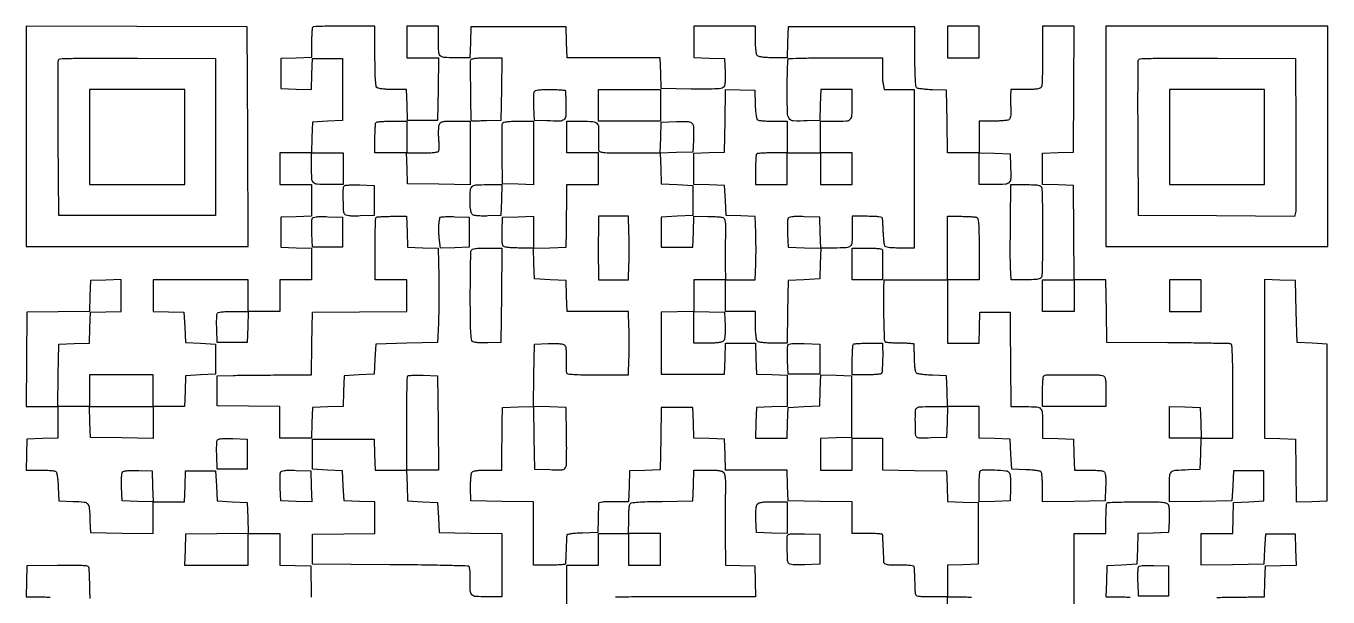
# Model space of a CAD drawing. Extents: x 156 to 936, y 100 to 969.
# Drawn here: x 156 to 936, y 627 to 969 of the extents above; entities that cross this region are included whole.
import ezdxf

# ---------------------------------------------------------------- set-up
doc = ezdxf.new("R2010")
doc.units = 0

msp = doc.modelspace()

# ---------------------------------------------------------------- linework, layer by layer
for points in [[(869.5, 626.668363, -0.00086), (873.645783, 626.738781, -0.000476), (878.709289, 626.81125, -0.000474), (883.84044, 626.874932, -0.000764), (888.212474, 626.918363), (897.924948, 627), (898.212474, 636.25), (898.5, 645.5), (907.787023, 645.788016), (917.074046, 646.076031), (916.787023, 655.288016), (916.5, 664.5), (907.5, 664.5), (898.5, 664.5), (898, 655.5), (897.5, 646.5), (878.75, 646.227935), (860, 645.955869), (860, 655.477935), (860, 665), (869.462474, 665), (878.924948, 665), (879.212474, 674.25), (879.5, 683.5), (888.5, 684), (897.5, 684.5), (897.5, 693.5), (897.5, 702.5), (888.5, 702.5), (879.5, 702.5), (879, 693.5), (878.5, 684.5), (859.75, 684.227935), (841, 683.955869), (841, 692.958883, -0.014005), (841.188915, 699.701993, -0.198811), (842.213314, 701.830689, -0.165771), (844.523155, 702.810585, -0.009086), (852.5, 703.245668), (859.5, 703.5), (859.787526, 712.75), (860.075052, 722), (869.537526, 722), (879, 722), (879, 750.031385, 0.001958), (878.945016, 764.074437, 0.009003), (878.734725, 772.212146, 0.007053), (878.420257, 777.633014, 0.294129), (877.75, 778.525439, 0.083661), (876.739454, 778.717238, 0.0004), (866.145313, 778.927384, 0.001843), (854.081751, 779.112558, 0.001163), (840, 779.244055), (803.5, 779.5), (803.227935, 798.25), (802.955869, 817), (793.493508, 817), (784.031147, 817), (783.765573, 845.25), (783.5, 873.5), (774.25, 873.787526), (765, 874.075052), (765, 883.5), (765, 892.924948), (774.25, 893.212474), (783.5, 893.5), (783.762025, 931.25), (784.02405, 969), (774.512025, 969), (765, 969), (765, 951.581787, -0.003244), (764.955951, 944.792976, -0.00474), (764.821697, 938.815525, -0.002396), (764.635772, 933.755458, -0.081401), (764.393011, 932.581787, -0.192406), (763.653872, 931.782907, -0.06988), (762.154102, 931.311531, -0.034532), (759.571713, 931.062976, -0.00673), (754.893011, 931), (746, 931), (745.870953, 927.25, 0.00783), (745.837542, 925.467314, 0.003708), (745.847507, 923.168557, 0.003674), (745.893452, 920.763277, 0.005189), (745.972352, 918.621685, -0.019248), (745.991377, 916.437944, -0.040837), (745.803507, 914.758591, -0.05522), (745.427545, 913.557532, -0.149161), (744.851398, 912.886997, -0.108922), (743.921271, 912.549751, -0.010078), (741.473536, 912.277687, -0.012607), (738.508297, 912.0837, -0.009565), (735.25, 912.015313), (727, 912), (727, 902.5), (727, 893), (717.522065, 893), (708.044131, 893), (707.772065, 911.75), (707.5, 930.5), (699.005609, 930.794391, -0.01065), (695.678515, 930.980712, -0.014802), (692.711048, 931.298982, -0.011214), (690.287439, 931.687305, -0.152736), (689.505609, 932.098747, -0.17956), (689.074732, 933.043474, -0.004716), (688.778476, 937.729348, -0.008775), (688.567346, 943.565939, -0.004652), (688.5, 950.804356), (688.5, 968.5), (650.5, 968.5), (612.5, 968.5), (612.212474, 959.25), (611.924948, 950), (603.662474, 950, -0.011159), (600.152513, 950.078344, -0.02038), (597.298731, 950.322617, -0.021131), (595.138013, 950.689961, -0.144682), (594.2, 951.2, -0.144849), (593.689458, 952.139671, -0.021091), (593.322289, 954.306878, -0.020332), (593.07823, 957.171507, -0.011084), (593, 960.7), (593, 969), (574.5, 969), (556, 969), (556, 959.537526), (556, 950.075052), (565.25, 949.787526), (574.5, 949.5), (574.787955, 941.403945, -0.008942), (574.858305, 937.422674, -0.030291), (574.700505, 934.829635, -0.047636), (574.323256, 933.114815, -0.142536), (573.657104, 932.130385, -0.150949), (572.310631, 931.572043, -0.011656), (568.363156, 931.294702, -0.011716), (562.712463, 931.162451, -0.003819), (554.369149, 931.226441), (536.5, 931.5), (536.212474, 940.75), (535.924948, 950), (508, 950), (480.075052, 950), (479.787526, 959.25), (479.5, 968.5), (451, 968.5), (422.5, 968.5), (422.212474, 959.25), (421.924948, 950), (413.069463, 950, -0.014889), (406.341871, 950.20038, -0.195866), (404.139748, 951.254332, -0.174757), (403.170318, 953.602344, -0.011384), (403, 961.081787), (403, 969), (393.5, 969), (384, 969), (384, 959.5), (384, 950), (393.522065, 950), (403.044131, 950), (402.772065, 931.25), (402.5, 912.5), (393.5, 912.5), (384.5, 912.5), (384.212474, 921.75), (383.924948, 931), (375.662474, 931, -0.011159), (372.152513, 931.078344, -0.02038), (369.298731, 931.322617, -0.021131), (367.138013, 931.689961, -0.144682), (366.2, 932.2, -0.17093), (365.619714, 933.411132, -0.011288), (365.283708, 937.324625, -0.011908), (365.063952, 942.919232, -0.003861), (365, 951.2), (365, 969), (346.666667, 969, 0.0034), (339.591013, 968.951878, 0.005368), (333.522917, 968.804167, 0.001621), (328.281849, 968.603258, 0.188134), (327.666667, 968.333333, 0.174595), (327.400837, 967.768224, 0.005912), (327.195833, 965.278732, 0.010516), (327.048335, 962.289663, 0.007069), (327, 958.870859), (327, 950.075052), (317.75, 949.787526), (308.5, 949.5), (308.5, 940.5), (308.5, 931.5), (317.711984, 931.212977), (326.923969, 930.925954), (327.211984, 940.212977), (327.5, 949.5), (336.5, 949.5), (345.5, 949.5), (345.5, 931), (345.5, 912.5), (336.5, 912), (327.5, 911.5), (327.212474, 902.25), (326.924948, 893), (317.462474, 893), (308, 893), (308, 883.5), (308, 874), (317.5, 874), (327, 874), (327, 864.537526), (327, 855.075052), (317.75, 854.787526), (308.5, 854.5), (308.5, 845.5), (308.5, 836.5), (317.75, 836.212474), (327, 835.924948), (327, 826.462474), (327, 817), (317.5, 817), (308, 817), (308, 807.5), (308, 798), (298.5, 798), (289, 798), (289, 807.5), (289, 817), (260.5, 817), (232, 817), (232, 807.537526), (232, 798.075052), (241.25, 797.787526), (250.5, 797.5), (251, 788.5), (251.5, 779.5), (260.5, 779), (269.5, 778.5), (269.5, 769.5), (269.5, 760.5), (260.5, 760), (251.5, 759.5), (251.212474, 750.25), (250.924948, 741), (241.462474, 741), (232, 741), (232, 750.5), (232, 760), (213, 760), (194, 760), (194, 750.5), (194, 741), (184.477935, 741), (174.955869, 741), (175.227935, 759.75), (175.5, 778.5), (184.712964, 778.787036), (193.925929, 779.074071), (194.212964, 788.287036), (194.5, 797.5), (203.75, 797.787526), (213, 798.075052), (213, 807.575052), (213, 817.075052), (203.75, 816.787526), (194.5, 816.5), (194.212764, 807.271928), (193.925529, 798.043857), (175.212764, 797.771928), (156.5, 797.5), (156.234427, 769.25), (155.968853, 741), (165.484427, 741), (175, 741), (175, 731.537526), (175, 722.075052), (165.75, 721.787526), (156.5, 721.5), (156.212474, 712.25), (155.924948, 703), (164.212474, 702.984687, -0.008541), (167.474731, 702.92293, -0.011541), (170.419811, 702.748704, -0.008673), (172.854113, 702.505653, -0.112803), (173.706033, 702.202843, -0.192561), (174.236162, 701.466763, -0.02067), (174.666992, 699.36687, -0.020911), (175.005667, 696.539342, -0.010674), (175.206033, 692.968156), (175.5, 684.5), (184.240685, 684.211203, -0.014923), (190.746161, 683.801646, -0.195196), (192.850964, 682.710509, -0.159803), (193.81473, 680.366323, -0.009206), (194.245668, 672.5), (194.5, 665.5), (213.25, 665.227935), (232, 664.955869), (232, 674.477935), (232, 684), (241.462474, 684), (250.924948, 684), (251.212474, 693.25), (251.5, 702.5), (260.5, 702.5), (269.5, 702.5), (270, 693.5), (270.5, 684.5), (279.5, 684), (288.5, 683.5), (288.787232, 674.272202), (289.074464, 665.044404), (270.287232, 664.772202), (251.5, 664.5), (251.212474, 655.25), (250.924948, 646), (269.962474, 646), (289, 646), (289, 655.5), (289, 665), (298.5, 665), (308, 665), (308, 655.537526), (308, 646.075052), (317.25, 645.787526), (326.5, 645.5), (326.771926, 626.787816)], [(708, 617.462474), (708, 627), (698.5, 627, -0.004889), (693.06753, 627.053119, -0.04007), (690.60345, 627.299489, -0.114622), (689.377811, 627.829276, -0.218391), (688.8694, 628.75, -0.007161), (688.806718, 629.790511, -0.001057), (688.714611, 631.895312, -0.001192), (688.616957, 634.383081, -0.001025), (688.525854, 637, 0.001633), (688.432871, 639.58058, 0.002086), (688.329502, 641.957813, 0.001616), (688.228094, 643.949929, 0.017607), (688.156454, 644.75, 0.297257), (687.654395, 645.343179, 0.038732), (685.95489, 645.710932, 0.026426), (683.239119, 645.936414, 0.007499), (679, 646, -0.005175), (673.86019, 646.053203, -0.042568), (671.53408, 646.300194, -0.124238), (670.396118, 646.833254, -0.216534), (669.943028, 647.75, 0.002248), (669.762097, 652.632618, 0.001629), (669.518435, 658.068658, 0.000511), (669.257616, 663.379241, 0.0367), (669.14956, 664.25, 0.327738), (668.821014, 664.550324, 0.006338), (666.400183, 664.779688, 0.01264), (663.461082, 664.945951, 0.007808), (660, 665), (651, 665), (651, 674.478407), (651, 683.956814), (631.75, 684.228407), (612.5, 684.5), (612.212474, 693.75), (611.924948, 703), (593.5, 703), (575.075052, 703), (574.787526, 712.25), (574.5, 721.5), (565.287036, 721.787036), (556.074071, 722.074071), (555.787036, 731.287036), (555.5, 740.5), (546, 740.5), (536.5, 740.5), (536.228072, 721.787236), (535.956143, 703.074471), (526.728072, 702.787236), (517.5, 702.5), (517.212474, 693.25), (516.924948, 684), (507.962474, 684, 0.007349), (503.715169, 683.937569, 0.02709), (501.040868, 683.713575, 0.04171), (499.401768, 683.345146, 0.315287), (498.944168, 682.75, 0.004132), (498.913894, 681.91804, 0.000272), (498.847699, 679.517187, 0.000394), (498.772609, 676.655326, 0.000294), (498.694168, 673.5), (498.5, 665.5), (489.25, 665.212474, 0.007871), (485.049593, 665.015689, 0.024136), (482.218655, 664.700681, 0.030456), (480.371189, 664.287606, 0.311527), (479.900428, 663.712474, 0.008416), (479.848125, 662.910256, 0.000586), (479.741729, 660.653039, 0.000832), (479.622495, 657.961032, 0.000626), (479.5, 655, -0.00086), (479.377498, 652.071966, -0.001241), (479.258271, 649.482813, -0.000639), (479.148908, 647.28755, -0.020237), (479.099572, 646.75, -0.34749), (478.789372, 646.449251, -0.005772), (476.238624, 646.220312, -0.012094), (473.149383, 646.054005, -0.007399), (469.5, 646), (460, 646), (460, 664.977935), (460, 683.955869), (441.25, 684.227935), (422.5, 684.5), (422.316634, 692.477826, -0.012456), (422.322736, 695.63986, -0.016802), (422.495531, 698.49531, -0.014317), (422.782402, 700.82207, -0.136187), (423.189079, 701.727826, -0.159191), (424.091957, 702.296831, -0.028146), (426.08354, 702.680529, -0.023455), (428.87739, 702.924627, -0.010062), (432.622445, 703), (441, 703), (441.051866, 712.75, -0.001235), (441.086031, 717.136501, -0.000769), (441.146698, 722.279687, -0.000771), (441.222149, 727.351665, -0.001399), (441.301866, 731.5), (441.5, 740.5), (450.728072, 740.787236), (459.956143, 741.074471), (460.228072, 759.787236), (460.5, 778.5), (468.84692, 778.792008, -0.011069), (472.309064, 778.836437, -0.018096), (475.240686, 778.702976, -0.017277), (477.531333, 778.435526, -0.136321), (478.497618, 778.001977, -0.149771), (479.076216, 777.120272, -0.038043), (479.432666, 775.425972, -0.028541), (479.612145, 773.012912, -0.011528), (479.592726, 769.709969, 0.00577), (479.543103, 766.857388, 0.007559), (479.567248, 764.250741, 0.005747), (479.645287, 762.076289, 0.068395), (479.799017, 761.25, 0.28981), (480.584074, 760.607182, 0.013836), (484.121315, 760.272715, 0.013446), (489.531184, 760.057751, 0.003206), (498.538369, 760), (516.86276, 760), (517.18138, 769.5, 0.005281), (517.280715, 773.82474, 0.003101), (517.312811, 779, 0.003101), (517.280715, 784.17526, 0.005281), (517.18138, 788.5), (516.86276, 798), (498.468906, 798), (480.075052, 798), (479.787526, 807.25), (479.5, 816.5), (470, 817), (460.5, 817.5), (460.212474, 826.75), (459.924948, 836), (451.712474, 836.015313, -0.009211), (448.472742, 836.081044, -0.012245), (445.532567, 836.267102, -0.009596), (443.104817, 836.527569, -0.110258), (442.206902, 836.850966, -0.187221), (441.610638, 837.659703, -0.039341), (441.278749, 839.4185, -0.027159), (441.135766, 842.085459, -0.008519), (441.206902, 846.085653), (441.5, 854.5), (450.75, 854.787526), (460, 855.075052), (460, 845.501314), (460, 835.927576), (469.75, 836.213788), (479.5, 836.5), (479.670976, 846, 0.000729), (479.742215, 850.307432, 0.000437), (479.814941, 855.426563, 0.000437), (479.878425, 860.521955, 0.00076), (479.920976, 864.75), (480, 874), (489.5, 874), (499, 874), (499, 883.5), (499, 893), (489.5, 893), (480, 893), (480, 902.5), (480, 912), (488.932612, 912, -0.015067), (495.597931, 911.799098, -0.179432), (497.9201, 910.775004, -0.191466), (498.934684, 908.515263, -0.017544), (498.988454, 902.240655, 0.002022), (498.936173, 899.914503, 0.002259), (498.904983, 897.672255, 0.00208), (498.894985, 895.761571, 0.01196), (498.9181, 894.75, 0.305093), (499.647808, 893.767901, 0.061439), (501.886335, 893.274806, 0.021506), (506.386087, 893.04474, 0.00202), (517.462474, 893), (535.924948, 893), (536.212474, 902.25), (536.5, 911.5), (545.721624, 911.78715, -0.015937), (552.688112, 911.781971, -0.205359), (554.993564, 910.703073, -0.182581), (555.945949, 908.224292, -0.012183), (555.800912, 900.479083), (555.5, 893.5), (545.712959, 893.213341), (535.925919, 892.926682), (536.212959, 883.713341), (536.5, 874.5), (546, 874), (555.5, 873.5), (555.5, 864.5), (555.5, 855.5), (546, 855), (536.5, 854.5), (536.5, 845.5), (536.5, 836.5), (546, 836.5), (555.5, 836.5), (555.787526, 845.75), (556.075052, 855), (564.287526, 854.984687, -0.009623), (567.531603, 854.916195, -0.012665), (570.485214, 854.721909, -0.010157), (572.923264, 854.449362, -0.108718), (573.853628, 854.111625, -0.18574), (574.499022, 853.242428, -0.040433), (574.859102, 851.375954, -0.026256), (575.025822, 848.467306, -0.007207), (574.981484, 843.876937, 0.002836), (574.903727, 839.651677, 0.001753), (574.857912, 834.684163, 0.001758), (574.847109, 829.776166, 0.003161), (574.877856, 825.75), (575, 817), (583.929031, 817), (592.858062, 817), (593.179031, 826.25, 0.005721), (593.277667, 830.492642, 0.003235), (593.305096, 835.635835, 0.003229), (593.265701, 840.822952, 0.0053), (593.157467, 845.212417), (592.814934, 854.924833), (584.157467, 855.212417), (575.5, 855.5), (575, 864.5), (574.5, 873.5), (565.25, 873.787526), (556, 874.075052), (556, 883.5), (556, 892.924948), (565.25, 893.212474), (574.5, 893.5), (574.772207, 912.288609), (575.044415, 931.077218), (583.772207, 930.788609), (592.5, 930.5), (592.793967, 922.031844, 0.010674), (592.994333, 918.460658, 0.020911), (593.333008, 915.63313, 0.02067), (593.763838, 913.533237, 0.192561), (594.293967, 912.797157, 0.112667), (595.145071, 912.494381, 0.008725), (597.569165, 912.251296, 0.011582), (600.502124, 912.077072, 0.008579), (603.75, 912.015313), (612, 912), (612, 902.5), (612, 893), (622, 893), (632, 893), (632, 902.5), (632, 912), (639.918213, 912, 0.01141), (647.400012, 912.170753, 0.175208), (649.747254, 913.14255, 0.195511), (650.800362, 915.349521, 0.014768), (651, 922.106989), (651, 931), (641.537526, 931), (632.075052, 931), (631.787526, 921.75), (631.5, 912.5), (624.011777, 912.201382, -0.017379), (615.654694, 912.158738, -0.247097), (613.138023, 913.580175, -0.139327), (612.128531, 916.898827, -0.004606), (612, 930.852385, -0.003499), (612.048128, 937.729017, -0.005515), (612.195833, 943.629555, -0.001709), (612.396871, 948.71956, -0.187788), (612.666667, 949.333333, -0.192076), (613.298487, 949.604845, -0.000738), (621.313542, 949.804167, -0.003605), (630.448334, 949.95195, -0.002241), (641.166667, 950), (669, 950), (669.118483, 945.25, -0.004476), (669.149212, 943.32793, -0.005043), (669.143574, 941.480635, -0.004633), (669.108381, 939.910144, -0.027177), (669.037521, 939.088333, 0.045642), (669.000227, 938.329926, 0.011884), (669.080631, 937.110708, 0.01198), (669.239271, 935.719961, 0.011978), (669.464351, 934.338333), (670.090626, 931), (679.045313, 931), (688, 931), (688.010009, 921.75, -0.000099), (688.031334, 897.62899, -0.000108), (688.042323, 874.223244, -0.000087), (688.043886, 854.139562, -0.000769), (688.029351, 845.25), (688, 836), (679.468615, 836, -0.008235), (675.389753, 836.067185, -0.028495), (672.76017, 836.304264, -0.043326), (671.090899, 836.701257, -0.22475), (670.423697, 837.338246, -0.060052), (670.205765, 838.204567, -0.006111), (669.963712, 840.313709, -0.007571), (669.743312, 842.843579, -0.005968), (669.578922, 845.588246, 0.00085), (669.44302, 848.326583, 0.001103), (669.308604, 850.83686, 0.000826), (669.18782, 852.940549, 0.009937), (669.12384, 853.75, 0.30322), (668.63604, 854.343971, 0.039585), (666.953781, 854.711838, 0.026608), (664.248013, 854.936806, 0.007438), (660, 855), (651, 855), (651, 846.106989, -0.014732), (650.800898, 839.350994, -0.19511), (649.750156, 837.143776, -0.175559), (647.407908, 836.171283, -0.011491), (639.955738, 836), (632.075052, 836), (631.787526, 826.75), (631.5, 817.5), (622, 817), (612.5, 816.5), (612.227935, 797.75), (611.955869, 779), (603.677935, 779, -0.011128), (600.160339, 779.078297, -0.02036), (597.302088, 779.322482, -0.021115), (595.138697, 779.689753, -0.144751), (594.2, 780.2, -0.144849), (593.689458, 781.139671, -0.021091), (593.322289, 783.306878, -0.020332), (593.07823, 786.171507, -0.011084), (593, 789.7), (593, 798), (584, 798), (575, 798), (575, 807.5), (575, 817), (565.5, 817), (556, 817), (556, 807.537526), (556, 798.075052), (565.25, 797.787526), (574.5, 797.5), (574.793771, 789.655204, -0.01153), (574.842502, 786.264652, -0.021342), (574.701133, 783.514748, -0.023545), (574.405224, 781.431833, -0.126804), (573.921326, 780.405204, -0.145524), (572.939147, 779.748928, -0.03848), (571.078343, 779.326735, -0.027148), (568.342652, 779.0746, -0.009406), (564.377555, 779), (556, 779), (556, 788.536212), (556, 798.072424), (546.25, 797.786212), (536.5, 797.5), (536.5, 779), (536.5, 760.5), (555.5, 760.5), (574.5, 760.5), (574.787526, 769.75), (575.075052, 779), (584, 779), (592.924948, 779), (593.212474, 769.75), (593.5, 760.5), (602.75, 760.212474), (612, 759.924948), (612, 750.5), (612, 741.075052), (602.75, 740.787526), (593.5, 740.5), (593.212474, 731.25), (592.924948, 722), (602.424948, 722), (611.924948, 722), (612.212474, 731.25), (612.5, 740.5), (622, 741), (631.5, 741.5), (631.788016, 750.787023), (632.076031, 760.074046), (641.288016, 759.787023), (650.5, 759.5), (650.5, 741), (650.5, 722.5), (641.25, 722.212474), (632, 721.924948), (632, 712.462474), (632, 703), (641.5, 703), (651, 703), (651, 712.5), (651, 722), (660, 722), (669, 722), (669, 712.521593), (669, 703.043186), (688.25, 702.771593), (707.5, 702.5), (707.787036, 693.287036), (708.074071, 684.074071), (717.287036, 683.787036), (726.5, 683.5), (726.5, 665), (726.5, 646.5), (717.25, 646.212474), (708, 645.924948), (708, 636.462474), (708, 627), (716.25, 626.984687, -0.00917), (719.504112, 626.918959, -0.012203), (722.45641, 626.732898, -0.00954)], [(479.896323, 621.692963, -0.000482), (479.899137, 627.132812, -0.000484), (479.912165, 632.454106, -0.000911), (479.934673, 636.75), (480, 646), (489.5, 646), (499, 646), (499, 655.5), (499, 665), (508, 665), (517, 665), (517.015313, 673.25, -0.008719), (517.078012, 676.499351, -0.011731), (517.255038, 679.43689, -0.008919), (517.502227, 681.86414, -0.112125), (517.809897, 682.726647, -0.224357), (518.785498, 683.342971, -0.01105), (522.675066, 683.732937, -0.012194), (528.331725, 684.035521, -0.003561), (537.044584, 684.226647), (555.5, 684.5), (555.787526, 693.75), (556.075052, 703), (564.415081, 703, -0.009183), (568.461633, 702.925674, -0.02907), (571.158273, 702.669114, -0.04395), (572.962049, 702.226128, -0.138222), (573.978903, 701.52542, -0.125079), (574.508902, 700.410811, -0.024523), (574.834299, 698.197251, -0.020936), (575.000288, 695.185347, -0.00977), (574.975462, 691.27542, 0.004257), (574.895935, 686.698869, 0.001277), (574.851957, 679.728279, 0.00128), (574.8426, 671.904746, 0.001387), (574.874114, 664.288933), (575, 646.077866), (583.75, 645.788933), (592.5, 645.5), (592.787526, 636.25), (593.075052, 627), (546.506141, 627, 0.001043), (522.041709, 626.948981, 0.00594), (509.036513, 626.740231, 0.003775)], [(479.970762, 597.712474, 0.00001), (479.956985, 601.82863, 0.000005), (479.939511, 607.003039, 0.000005), (479.921383, 612.339633, 0.000007), (479.905435, 617, -0.000748)], [(784, 589.075052), (784, 627.037526), (784, 665), (793.5, 665), (803, 665), (803, 673.833333, -0.006635), (803.045524, 677.263835, -0.00994), (803.184535, 680.25641, -0.005321), (803.377319, 682.757068, -0.176245), (803.628205, 683.294872, -0.188523), (804.209396, 683.549362, -0.001523), (809.318954, 683.738542, -0.005201), (815.226381, 683.877738, -0.003289), (822.118806, 683.923077, -0.001719), (833.842437, 683.882776, -0.028437), (837.740705, 683.63399, -0.109172), (839.600065, 682.980292, -0.194741), (840.541513, 681.690621, -0.045643), (840.741339, 680.409088, -0.008827), (840.84884, 678.063844, -0.009323), (840.874978, 675.314727, -0.008488), (840.800912, 672.479083), (840.5, 665.5), (831.287036, 665.212964), (822.074071, 664.925929), (821.787036, 655.712964), (821.5, 646.5), (812.5, 646), (803.5, 645.5), (803.212474, 636.25), (802.924948, 627), (811.212474, 626.984687, -0.009129), (814.480966, 626.918962, -0.01216), (817.445387, 626.732898, -0.009485)], [(194.2739, 625.966527, 0.002584), (194.150937, 632.754454, 0.00386), (193.966987, 638.685934, 0.001673), (193.753971, 643.746335, 0.08042), (193.546594, 644.739174, 0.276042), (192.682035, 645.418121, 0.018016), (189.379109, 645.719592, 0.014515), (184.105193, 645.85656, 0.002964), (174.772695, 645.772646), (156.5, 645.5), (156.212474, 636.25), (155.924948, 627), (164.212474, 626.984687, -0.008541), (167.474731, 626.92293, -0.011541), (170.419811, 626.748704, -0.008673)]]:
    msp.add_lwpolyline(points, format="xyb")
for points in [[(156, 903.007138), (156, 837), (222.50719, 837), (289.014379, 837), (288.75719, 902.75), (288.5, 968.5), (222.25, 968.757138), (156, 969.014276)], [(708, 959.5), (708, 950), (717.5, 950), (727, 950), (727, 959.5), (727, 969), (717.5, 969), (708, 969)], [(803, 903), (803, 837), (869.5, 837), (936, 837), (936, 903), (936, 969), (869.5, 969), (803, 969)], [(194, 902.5), (194, 874), (222.5, 874), (251, 874), (251, 902.5), (251, 931), (222.5, 931), (194, 931)], [(536, 921.5), (536, 912), (517.5, 912), (499, 912), (499, 921.5), (499, 931), (517.5, 931), (536, 931)], [(841, 902.5), (841, 874), (869.5, 874), (898, 874), (898, 902.5), (898, 931), (869.5, 931), (841, 931)], [(632, 883.5), (632, 874), (641.5, 874), (651, 874), (651, 883.5), (651, 893), (641.5, 893), (632, 893)], [(784, 807.5), (784, 798), (774.5, 798), (765, 798), (765, 807.5), (765, 817), (774.5, 817), (784, 817)], [(841, 807.5), (841, 798), (850.5, 798), (860, 798), (860, 807.5), (860, 817), (850.5, 817), (841, 817)], [(859.787526, 731.25), (860.075052, 722), (850.537526, 722), (841, 722), (841, 731.537526), (841, 741.075052), (850.25, 740.787526), (859.5, 740.5)], [(232, 731.477935), (232, 721.955869), (213.25, 722.227935), (194.5, 722.5), (194.212474, 731.75), (193.924948, 741), (212.962474, 741), (232, 741)], [(517, 655.5), (517, 646), (526.5, 646), (536, 646), (536, 655.5), (536, 665), (526.5, 665), (517, 665)]]:
    msp.add_lwpolyline(points, close=True)
for points in [[(269.5, 902.5), (269.5, 855.5), (222.5, 855.5), (175.5, 855.5), (175.239372, 901.5, -0.000997), (175.174287, 919.225103, -0.001596), (175.197198, 934.357597, -0.000282), (175.267665, 947.72814, -0.090314), (175.461789, 948.759906, -0.301449), (176.45055, 949.464468, -0.003096), (185.402033, 949.70934, -0.005599), (198.68089, 949.841585, -0.001079), (222.722417, 949.759906), (269.5, 949.5)], [(440.772065, 931.25), (440.5, 912.5), (431.75, 912.211067, -0.003126), (428.387679, 912.121081, -0.005126), (425.539672, 912.091882, -0.001108), (423.056834, 912.097386, -0.314798), (422.895691, 912.211067, -0.083457), (422.601208, 913.830065, -0.000411), (422.391306, 930.522353, -0.000373), (422.206828, 947.282746, -0.092908), (422.466286, 948.75, -0.242467), (423.112906, 949.334209, -0.032133), (424.980016, 949.702478, -0.024599), (427.80643, 949.932796, -0.00803), (431.99068, 950), (441.044131, 950)], [(916.777529, 904.5, -0.001169), (916.844214, 887.089041, -0.00181), (916.812248, 872.054912, -0.000538), (916.723164, 858.995066, -0.057675), (916.505999, 857.240125), (915.956939, 854.980251), (869.22847, 855.240125), (822.5, 855.5), (822.239372, 901.5, -0.000997), (822.174287, 919.225103, -0.001596), (822.197198, 934.357597, -0.000282), (822.267665, 947.72814, -0.090314), (822.461789, 948.759906, -0.301449), (823.45055, 949.464468, -0.003096), (832.402033, 949.70934, -0.005599), (845.68089, 949.841585, -0.001079), (869.722417, 949.759906), (916.5, 949.5)], [(479.120936, 930.25, -0.031992), (479.173433, 929.704331, -0.000854), (479.246632, 927.284635, -0.001781), (479.317689, 924.439844, -0.001218), (479.379011, 921.208333, -0.017774), (479.260376, 914.966934, -0.215022), (478.183059, 912.888188, -0.168646), (475.772307, 912.049198, -0.010155), (467.988223, 912.201382), (460.5, 912.5), (460.205027, 920.411609, -0.006569), (460.129541, 923.539392, -0.008656), (460.147568, 926.392336, -0.006579), (460.235027, 928.7687, -0.079281), (460.423642, 929.661609, -0.228749), (461.106941, 930.304101, -0.041413), (462.854544, 930.698735, -0.027242), (465.620517, 930.933967, -0.007593), (469.968615, 931, -0.007782), (473.439765, 930.945972, -0.01266), (476.382556, 930.779688, -0.006324), (478.804268, 930.55037, -0.338024)], [(384, 902.5), (384, 893), (393.416667, 893, 0.007526), (397.80032, 893.065988, 0.024064), (400.715096, 893.294455, 0.031679), (402.623044, 893.660754, 0.252791), (403.257815, 894.25, 0.073526), (403.40216, 895.040639, 0.008486), (403.432593, 896.849945, 0.010071), (403.388632, 899.015698, 0.008059), (403.256724, 901.345559, -0.011803), (403.138159, 903.75989, -0.011757), (403.133434, 906.180289, -0.011669), (403.228361, 908.293153, -0.044447), (403.434628, 909.595559, -0.106475), (404.107632, 910.960599, -0.165176), (405.200876, 911.666269, -0.056986), (407.327283, 911.948486, -0.004525), (413.019052, 912), (422, 912), (422, 892.977935), (422, 873.955869), (403.25, 874.227935), (384.5, 874.5), (384.212474, 883.75), (383.924948, 893), (374.462474, 893), (365, 893), (365, 901.833333, -0.007039), (365.048334, 905.266524, -0.010477), (365.195833, 908.267708, -0.005871), (365.400808, 910.76784, -0.174709), (365.666667, 911.333333, -0.174709), (366.23216, 911.599192, -0.005871), (368.732292, 911.804167, -0.010477), (371.733476, 911.951666, -0.007039), (375.166667, 912), (384, 912)], [(460, 892.962474), (460, 873.924948), (450.75, 874.212474), (441.5, 874.5), (441.225464, 891.964868, -0.00274), (441.155987, 898.750713, -0.004104), (441.176436, 904.676938, -0.001758), (441.253208, 909.73586, -0.087149), (441.444079, 910.714868, -0.236138), (442.108297, 911.322099, -0.035692), (443.925239, 911.700775, -0.025662), (446.725352, 911.933174, -0.007874), (450.968615, 912), (460, 912)], [(346, 883.5), (346, 874), (337.106989, 874, -0.014768), (330.349521, 874.199638, -0.195511), (328.14255, 875.252746, -0.175208), (327.170753, 877.599988, -0.01141), (327, 885.081787), (327, 893), (336.5, 893), (346, 893)], [(593.666667, 892.333333, 0.174709), (593.400808, 891.76784, 0.005871), (593.195833, 889.267708, 0.010477), (593.048334, 886.266524, 0.007039), (593, 882.833333), (593, 874), (602.5, 874), (612, 874), (612, 883.5), (612, 893), (603.166667, 893, 0.007039), (599.733476, 892.951666, 0.010477), (596.732292, 892.804167, 0.005871), (594.23216, 892.599192, 0.174709)], [(745.800912, 885.520917, -0.012322), (745.941866, 877.88044, -0.176722), (745.009281, 875.372662, -0.202101), (742.732324, 874.227183, -0.01682), (735.980948, 874), (727, 874), (727, 883.537526), (727, 893.075052), (736.25, 892.787526), (745.5, 892.5)], [(364.5, 864.5), (364.5, 855.5), (356.085653, 855.206902, -0.008519), (352.085459, 855.135766, -0.027159), (349.4185, 855.278749, -0.039341), (347.659703, 855.610638, -0.187221), (346.850966, 856.206902, -0.132115), (346.196599, 858.302816, -0.007818), (346.033661, 865.012925, -0.006174), (346.059, 871.850027, -0.194743), (346.702644, 873.369311, -0.179987), (347.290922, 873.638564, -0.007016), (349.709672, 873.781547, -0.011703), (352.626528, 873.84459, -0.007913), (355.952644, 873.785977), (364.5, 873.5)], [(440.787526, 864.75), (440.5, 855.5), (432.655204, 855.206229, -0.01153), (429.264652, 855.157498, -0.021342), (426.514748, 855.298867, -0.023545), (424.431833, 855.594776, -0.126804), (423.405204, 856.078674, -0.135867), (422.774512, 856.984925, -0.040828), (422.344596, 858.625418, -0.030592), (422.081339, 860.934398, -0.01309), (422, 864.040657, -0.014338), (422.189268, 870.639454, -0.186431), (423.185875, 872.835771, -0.182412), (425.409858, 873.816515, -0.01362), (432.144515, 874), (441.075052, 874)], [(764.393011, 872.418213, -0.084899), (764.637697, 871.192355, -0.001269), (764.821697, 863.8585, -0.003401), (764.95607, 855.324475, -0.002236), (765, 845.5, -0.002236), (764.95607, 835.675525, -0.003401), (764.821697, 827.1415, -0.001269), (764.637697, 819.807645, -0.084899), (764.393011, 818.581787, -0.192003), (763.65548, 817.783398, -0.070082), (762.161143, 817.311835, -0.034669), (759.589621, 817.063093, -0.00678), (754.936821, 817), (746.087619, 817), (745.79381, 824.25, -0.00839), (745.696895, 828.334471, -0.001684), (745.670873, 835.6125, -0.001779), (745.699245, 844.082775, -0.00166), (745.787886, 852.75), (746.075772, 874), (754.930897, 874, -0.006773), (759.587199, 873.936923, -0.034651), (762.160191, 873.688206, -0.070055), (763.655262, 873.216668, -0.192057)], [(384.212474, 845.75), (384.5, 836.5), (393.704717, 836.213073), (402.909433, 835.926147), (403.204717, 819.213073, -0.003543), (403.281322, 811.972763, -0.002688), (403.266385, 804.03134, -0.002717), (403.171814, 796.578965, -0.006332), (403, 791), (402.5, 779.5), (384, 779), (365.5, 778.5), (365, 769.5), (364.5, 760.5), (355.5, 760), (346.5, 759.5), (346.212964, 750.287036), (345.925929, 741.074071), (336.712964, 740.787036), (327.5, 740.5), (327.212474, 731.25), (326.924948, 722), (317.462474, 722), (308, 722), (308, 731.477935), (308, 740.955869), (289.25, 741.227935), (270.5, 741.5), (270.5, 750.5), (270.5, 759.5), (280, 759.699908, -0.002313), (284.90012, 759.780345, -0.000733), (292.210706, 759.855807, -0.000732), (300.361124, 759.916063, -0.000814), (308.227935, 759.949908), (326.955869, 760), (327.227935, 778.75), (327.5, 797.5), (355.75, 797.765573), (384, 798.031147), (384, 807.515573), (384, 817), (374.525, 817), (365.05, 817), (365.05, 835.358333, -0.003269), (365.096309, 842.441847, -0.005171), (365.23849, 848.512396, -0.001506), (365.431698, 853.76441, -0.188593), (365.691667, 854.358333, -0.175599), (366.238861, 854.614436, -0.005551), (368.728612, 854.81151, -0.010167), (371.712086, 854.953491, -0.006805), (375.129141, 855), (383.924948, 855)], [(345.5, 845.5), (345.5, 836.5), (336.5, 836.5), (327.5, 836.5), (327.205027, 844.411609, -0.006757), (327.130652, 847.542211, -0.008847), (327.151984, 850.403842, -0.006825), (327.2445, 852.787219, -0.078651), (327.438673, 853.700781, -0.222283), (328.127059, 854.364206, -0.05328), (329.715903, 854.724548, -0.030281), (332.338027, 854.871594, -0.007113), (336.733647, 854.789171), (345.5, 854.5)], [(421.5, 845.5), (421.5, 836.5), (412.833633, 836.212287), (404.167265, 835.924574), (403.522663, 842.212287, -0.010447), (403.311664, 844.802895, -0.010602), (403.210369, 847.387359, -0.010437), (403.216897, 849.636803, -0.042146), (403.364721, 851, 0.002763), (403.556485, 852.014983, 0.003067), (403.730252, 852.997374, 0.00284), (403.86857, 853.837078, 0.015917), (403.92569, 854.288933, -0.362224), (404.23396, 854.595015, -0.007548), (406.548484, 854.761243, -0.013932), (409.389886, 854.842923, -0.008471), (412.75, 854.788933), (421.5, 854.5)], [(498.900637, 847.75, -0.000313), (498.857705, 844.754297, -0.00031), (498.81088, 841.748438, -0.000304), (498.766673, 839.117832, -0.001201), (498.734613, 837.5, 0.006381), (498.718651, 835.811892, 0.001287), (498.736302, 832.810938, 0.001359), (498.775311, 829.319936, 0.00127), (498.833975, 825.75), (499, 817), (507.929031, 817), (516.858062, 817), (517.179031, 826.25, 0.005736), (517.277592, 830.495207, 0.003234), (517.304751, 835.646875, 0.003227), (517.264969, 840.846037, 0.005283), (517.156293, 845.25), (516.812585, 855), (507.906293, 855), (499, 855)], [(612.438128, 853.699359, 0.078674), (612.244157, 852.786543, 0.006817), (612.151823, 850.403425, 0.00884), (612.130612, 847.542108, 0.00675), (612.205027, 844.411609), (612.5, 836.5), (622.288011, 836.21333), (632.076022, 835.926659), (631.788011, 845.21333), (631.5, 854.5), (622.233101, 854.787749, 0.006604), (617.565901, 854.870994, 0.028831), (614.808733, 854.724677, 0.050502), (613.142535, 854.366783, 0.226742)], [(725.393213, 854.402605, -0.251592), (726.247094, 853.412054, -0.034195), (726.670735, 850.611218, -0.017926), (726.898456, 845.653985, -0.002514), (726.95, 835.402605), (726.95, 817), (717.475, 817), (708, 817), (708, 798), (708, 779), (717.462474, 779), (726.924948, 779), (727.212474, 788.25), (727.5, 797.5), (736.5, 797.5), (745.5, 797.5), (745.669116, 778, 0.000023), (745.739795, 769.89259, 0.000022), (745.812314, 761.657812, 0.000021), (745.87699, 754.384627, 0.000077), (745.919116, 749.75), (746, 741), (754.893011, 741, -0.014732), (761.649006, 740.800898, -0.19511), (763.856224, 739.750156, -0.175559), (764.828717, 737.407908, -0.011491), (765, 729.955738), (765, 722.075052), (774.25, 721.787526), (783.5, 721.5), (783.787526, 712.25), (784.075052, 703), (792.287526, 702.984687, -0.009211), (795.527258, 702.918956, -0.012245), (798.467433, 702.732898, -0.009596), (800.895183, 702.472431, -0.110258), (801.793098, 702.149034, -0.187221), (802.389362, 701.340297, -0.039341), (802.721251, 699.5815, -0.027159), (802.864234, 696.914541, -0.008519), (802.793098, 692.914347), (802.5, 684.5), (783.75, 684.227935), (765, 683.955869), (764.984687, 692.227935, 0.008556), (764.922929, 695.484266, 0.011557), (764.748704, 698.424353, 0.008694), (764.505639, 700.854448, 0.112747), (764.202843, 701.706033, 0.192561), (763.466763, 702.236162, 0.02067), (761.36687, 702.666992, 0.020911), (758.539342, 703.005667, 0.010674), (754.968156, 703.206033), (746.5, 703.5), (746, 712.5), (745.5, 721.5), (736.25, 721.787526), (727, 722.075052), (727, 731.537526), (727, 741), (717.537526, 741), (708.075052, 741), (707.787526, 731.75), (707.5, 722.5), (698.25, 722.212474, -0.006638), (691.231038, 722.087532, -0.197421), (689.617388, 722.741992, -0.193132), (688.912287, 724.346286, -0.006311), (688.769849, 731.5, -0.008073), (688.831137, 738.417358, -0.196025), (689.588135, 740.148875, -0.187733), (691.351174, 740.895024, -0.007303), (698.537526, 741), (708.075052, 741), (707.787526, 750.25), (707.5, 759.5), (699.049836, 759.793676, -0.009744), (695.731629, 759.97379, -0.013317), (692.753493, 760.273646, -0.010099), (690.308003, 760.636191, -0.132097), (689.481664, 761.015218, -0.169935), (689.030225, 761.765917, -0.015812), (688.652105, 763.927903, -0.018649), (688.368865, 766.635546, -0.0128), (688.24123, 769.721541, 0.000569), (688.19001, 772.756322, 0.000826), (688.137317, 775.43539, 0.000412), (688.086933, 777.71066, 0.014019), (688.059402, 778.25, 0.357856), (687.770754, 778.54986, 0.007283), (685.537911, 778.779688, 0.013672), (682.799543, 778.946007, 0.00833), (679.559017, 779, -0.008303), (676.290528, 779.05428, -0.012705), (673.461425, 779.220312, -0.007205), (671.126259, 779.45093, -0.230037), (670.654551, 779.75, -0.132518), (670.311128, 780.900697, -0.000683), (670.009624, 792.87927, -0.003442), (669.819692, 804.106919, -0.008774), (669.880913, 812.25), (670, 817), (689, 817), (708, 817), (708, 836), (708, 855), (715.918213, 855, -0.006941), (719.064265, 854.956323, -0.008801), (721.967756, 854.824515, -0.007182), (724.387849, 854.636997, -0.068787)], [(440.765573, 807.75), (440.5, 779.5), (432.655204, 779.206229, -0.011809), (429.35054, 779.16058, -0.019938), (426.583602, 779.298143, -0.020426), (424.444444, 779.578667, -0.131114), (423.46184, 780.03167, -0.198129), (422.737374, 781.400169, -0.011594), (422.38872, 786.200701, -0.010352), (422.17336, 793.726053, -0.002067), (422.122658, 807.165703, -0.00194), (422.165374, 817.238272, -0.002986), (422.288195, 825.952781, -0.000986), (422.454182, 833.483538, -0.085809), (422.67301, 834.590262, -0.217553), (423.373935, 835.278076, -0.0499), (425.022801, 835.695258, -0.029634), (427.711153, 835.934727, -0.007398), (432.122562, 836), (441.031147, 836)], [(669.083333, 835, -0.013925), (669.115812, 834.413205, -0.002232), (669.142187, 833.265625, -0.002467), (669.160556, 831.913325, -0.002162), (669.166667, 830.5, -0.001708), (669.160887, 828.80758, -0.000743), (669.142187, 826.559375, -0.000735), (669.115251, 824.170352, -0.00098), (669.083333, 822), (669, 817), (660, 817), (651, 817), (651, 826.5), (651, 836), (660, 836, -0.009343), (663.617047, 835.932404, -0.018071), (666.502508, 835.719907, -0.013584), (668.698182, 835.417616, -0.343551)], [(897.934673, 798.287526, 0.000334), (897.912306, 790.324769, 0.000286), (897.899137, 781.934461, 0.000288), (897.89591, 774.307057, 0.000821), (897.905435, 769, -0.000213), (897.921309, 763.726609, -0.000077), (897.939511, 756.234461, -0.000076), (897.956923, 748.030004, -0.000091), (897.970762, 740.287526), (898, 722.075052), (907.25, 721.787526), (916.5, 721.5), (916.772202, 702.712768), (917.044404, 683.925536), (926.272202, 684.212768), (935.5, 684.5), (935.5, 731.5), (935.5, 778.5), (926.5, 779), (917.5, 779.5), (917, 798), (916.5, 816.5), (907.25, 816.787526), (898, 817.075052)], [(288.787526, 788.75), (288.5, 779.5), (279.5, 779.5), (270.5, 779.5), (270.205027, 787.411609, -0.006569), (270.129541, 790.539392, -0.008656), (270.147568, 793.392336, -0.006579), (270.235027, 795.7687, -0.079281), (270.423642, 796.661609, -0.22904), (271.108114, 797.304492, -0.041271), (272.861635, 797.698947, -0.027152), (275.637843, 797.934049, -0.007548), (280.006141, 798), (289.075052, 798)], [(631.5, 769.5), (631.5, 760.5), (622, 760.5), (612.5, 760.5), (612.205027, 768.411609, -0.00675), (612.130612, 771.542108, -0.00884), (612.151823, 774.403425, -0.006817), (612.244157, 776.786543, -0.078674), (612.438128, 777.699359, -0.226742), (613.142535, 778.366783, -0.050502), (614.808733, 778.724677, -0.028831), (617.565901, 778.870994, -0.006604), (622.233101, 778.787749), (631.5, 778.5)], [(669.135434, 776.25, -0.01493), (669.217889, 771.989787, -0.00902), (669.073801, 766.943296, -0.004437), (668.803526, 762.074664, -0.122925), (668.418362, 760.867907, -0.224687), (667.886577, 760.523143, -0.009195), (665.559994, 760.254948, -0.014492), (662.714518, 760.062883, -0.009604), (659.440983, 760), (651, 760), (651, 768.833333, -0.007039), (651.048334, 772.266524, -0.010477), (651.195833, 775.267708, -0.005871), (651.400808, 777.76784, -0.174709), (651.666667, 778.333333, -0.173108), (652.226806, 778.598804, -0.006456), (654.585417, 778.804167, -0.011027), (657.425165, 778.951643, -0.007459), (660.666667, 779), (669, 779)], [(402.765573, 731.25), (403.031147, 703), (393.478047, 703), (383.924948, 703), (384.212474, 693.75), (384.5, 684.5), (393.5, 684), (402.5, 683.5), (403, 674.5), (403.5, 665.5), (422.25, 665.227935), (441, 664.955869), (441, 645.977935), (441, 627), (432.067388, 627, -0.015501), (425.345229, 627.208445, -0.189633), (423.058381, 628.276156, -0.185278), (422.084149, 630.627699, -0.014683), (422.104749, 637.499453, 0.013789), (422.117145, 640.089886, 0.018648), (421.976544, 642.427191, 0.015845), (421.730192, 644.325375, 0.157444), (421.369052, 645.030948, 0.191563), (420.396996, 645.449807, 0.000706), (407.800871, 645.788793, 0.003308), (392.839987, 646.071263, 0.001666), (373.960125, 646.239875), (327.5, 646.5), (327.5, 655.5), (327.5, 664.5), (346.25, 664.772065), (365, 665.044131), (365, 674.484539), (365, 683.924948), (355.75, 684.212474), (346.5, 684.5), (346, 693.5), (345.5, 702.5), (336.5, 703), (327.5, 703.5), (327.5, 712.5), (327.5, 721.5), (346, 721.5), (364.5, 721.5), (364.787526, 712.25), (365.075052, 703), (374.537526, 703), (384, 703), (384, 730.833333, -0.002362), (384.050651, 741.554139, -0.003792), (384.206402, 750.697027, -0.000816), (384.416662, 758.705227, -0.191676), (384.702644, 759.369311, -0.179987), (385.290922, 759.638564, -0.007016), (387.709672, 759.781547, -0.011703), (390.626528, 759.84459, -0.007913), (393.952644, 759.785977), (402.5, 759.5)], [(801.418213, 759.393011, -0.192406), (802.217093, 758.653872, -0.06988), (802.688469, 757.154102, -0.034532), (802.937024, 754.571713, -0.00673), (803, 749.893011), (803, 741), (784, 741), (765, 741), (765, 749.833333, -0.007039), (765.048334, 753.266524, -0.010477), (765.195833, 756.267708, -0.005871), (765.400808, 758.76784, -0.174709), (765.666667, 759.333333, -0.19747), (767.092554, 759.928599, -0.000971), (783.045529, 759.98621, -0.001835), (798.429984, 759.95544, -0.09043)], [(460.227801, 722.28648), (460.5, 703.5), (469.721624, 703.21285, 0.00416), (475.576476, 703.079288, 0.054076), (477.743005, 703.282581, 0.166055), (478.844799, 703.929199, 0.117853), (479.507139, 705.21285, 0.05373), (479.719146, 706.781122, 0.003049), (479.821517, 711.675025, 0.004642), (479.853811, 717.513002, 0.003387), (479.785515, 724), (479.5, 740.5), (469.727801, 740.78648), (459.955601, 741.072959)], [(288.5, 712.5), (288.5, 703.5), (279.5, 703.5), (270.5, 703.5), (270.205027, 711.411609, -0.006757), (270.130652, 714.542211, -0.008847), (270.151984, 717.403842, -0.006825), (270.2445, 719.787219, -0.078651), (270.438673, 720.700781, -0.222283), (271.127059, 721.364206, -0.05328), (272.715903, 721.724548, -0.030281), (275.338027, 721.871594, -0.007113), (279.733647, 721.789171), (288.5, 721.5)], [(231.788029, 693.211971), (232.076058, 683.923942), (222.788029, 684.211971), (213.5, 684.5), (213.206902, 692.914347, -0.008557), (213.136131, 696.911022, -0.02706), (213.279299, 699.583734, -0.03904), (213.61127, 701.351173, -0.184607), (214.206902, 702.17015, -0.118191), (215.102078, 702.488416, -0.010843), (217.470153, 702.689286, -0.01353), (220.341672, 702.792355, -0.010196), (223.5, 702.755803), (231.5, 702.5)], [(326.788029, 693.211971), (327.076058, 683.923942), (317.788029, 684.211971), (308.5, 684.5), (308.205027, 692.411609, -0.006757), (308.130652, 695.542211, -0.008847), (308.151984, 698.403842, -0.006825), (308.2445, 700.787219, -0.078651), (308.438673, 701.700781, -0.222283), (309.127059, 702.364206, -0.05328), (310.715903, 702.724548, -0.030281), (313.338027, 702.871594, -0.007113), (317.733647, 702.789171), (326.5, 702.5)], [(744.921326, 701.594796, -0.126804), (745.405224, 700.568167, -0.023545), (745.701133, 698.485252, -0.021342), (745.842502, 695.735348, -0.01153), (745.793771, 692.344796), (745.5, 684.5), (736.25, 684.212474), (727, 683.924948), (727, 692.795808, -0.007009), (727.048332, 696.243385, -0.010438), (727.195833, 699.256685, -0.00583), (727.400781, 701.767459, -0.174822), (727.666667, 702.333333, -0.1982), (729.641278, 703.154415, -0.011379), (736.346099, 703.02018, -0.011327), (743.040061, 702.581573, -0.200106)], [(612, 674.462474), (612, 664.924948), (602.75, 665.212474), (593.5, 665.5), (593.206229, 673.344796, -0.01153), (593.157498, 676.735348, -0.021342), (593.298867, 679.485252, -0.023545), (593.594776, 681.568167, -0.126804), (594.078674, 682.594796, -0.145524), (595.060853, 683.251072, -0.03848), (596.921657, 683.673265, -0.027148), (599.657348, 683.9254, -0.009406), (603.622445, 684), (612, 684)], [(631.5, 655.5), (631.5, 646.5), (622.58457, 646.208654, -0.007874), (618.325344, 646.136581, -0.025891), (615.518036, 646.278743, -0.03736), (613.675579, 646.608404, -0.190691), (612.849883, 647.208654, -0.132138), (612.196341, 649.302148, -0.007798), (612.033631, 656.012901, -0.006158), (612.058722, 662.850745, -0.194761), (612.701526, 664.368192, -0.181254), (613.294584, 664.637876, -0.006365), (615.854968, 664.779968, -0.011094), (618.933373, 664.843152, -0.007452), (622.451526, 664.784859), (631.5, 664.5)], [(840.5, 636.5), (840.5, 627.5), (831.5, 627.5), (822.5, 627.5), (822.205027, 635.411609, -0.006757), (822.130652, 638.542211, -0.008847), (822.151984, 641.403842, -0.006825), (822.2445, 643.787219, -0.078651), (822.438673, 644.700781, -0.222283), (823.127059, 645.364206, -0.05328), (824.715903, 645.724548, -0.030281), (827.338027, 645.871594, -0.007113), (831.733647, 645.789171), (840.5, 645.5)]]:
    msp.add_lwpolyline(points, format="xyb", close=True)

doc.saveas('drawing.dxf')
